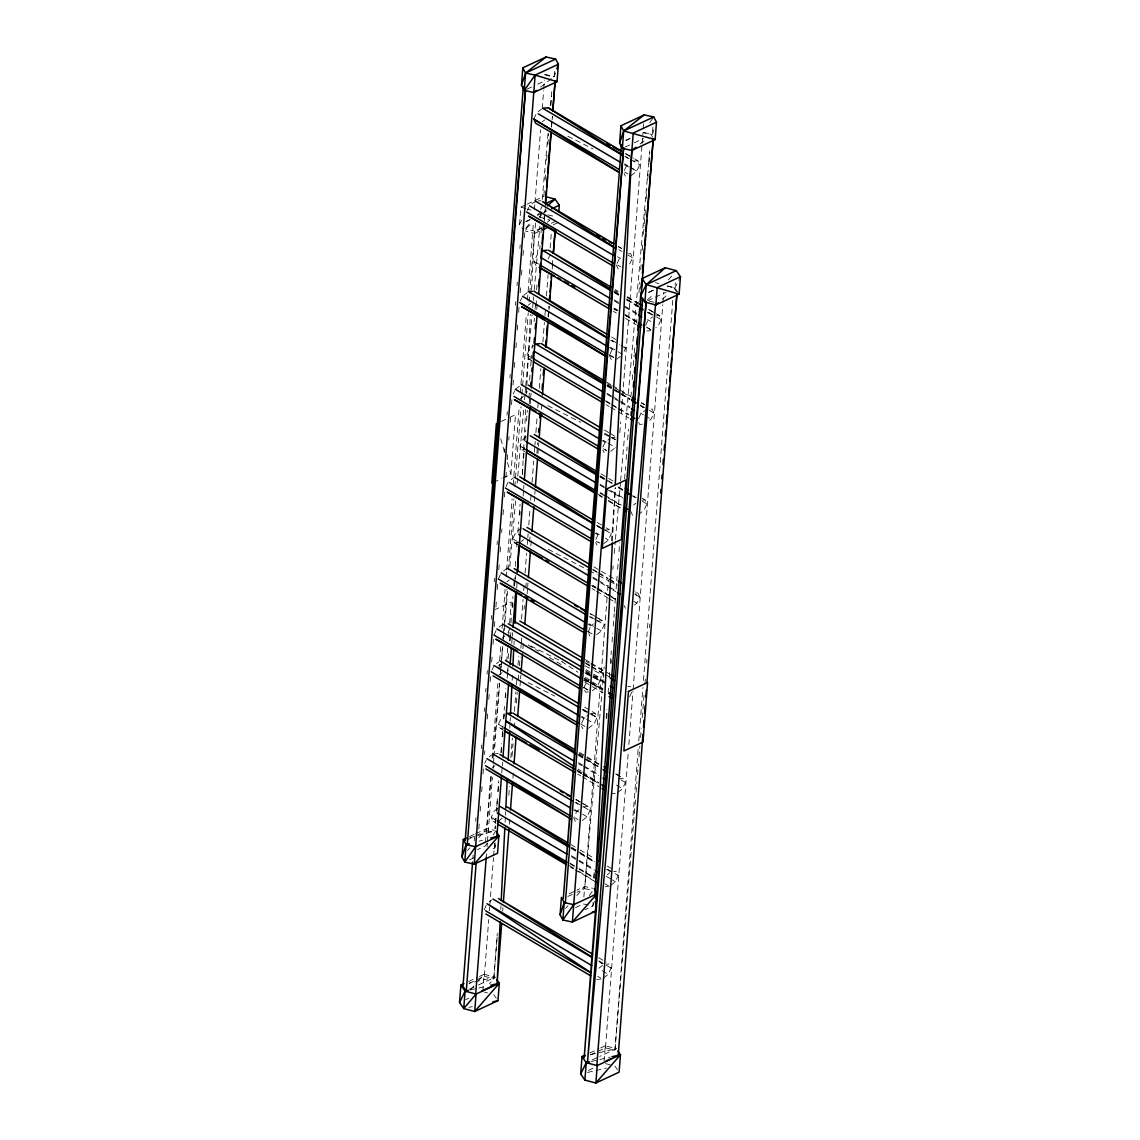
<?xml version="1.0" encoding="UTF-8"?>
<svg xmlns="http://www.w3.org/2000/svg" width="1140" height="1140" viewBox="0 0 1140 1140"><rect width="100%" height="100%" fill="white"/><g stroke="black" fill="none" stroke-linecap="round" stroke-linejoin="round"><path stroke-width="0.75" stroke-dasharray="5 3.75" d="M612.451 541.272L615.087 487.977M500.774 909.278L500.945 905.73M505.106 822.296L505.362 816.967M505.462 815.185L505.633 811.637M509.794 728.203L510.05 722.874M510.136 721.107L510.321 717.559M512.173 680.281L512.444 674.951M513.941 644.77L514.111 641.221M516.776 587.955L517.118 580.859M522.433 474.34L523.132 460.147M523.217 458.366L525.697 408.661M526.495 392.687L526.766 387.358M526.851 385.591L530.385 314.569M531.625 289.717L534.532 231.135L542.155 227.587M472.858 858.577L473.128 855.029M474.226 840.85L474.497 837.302M475.722 821.327L475.993 817.779M481.337 748.61L481.607 745.076M484.201 711.374L484.472 707.826M485.711 691.866L485.982 688.318M487.079 674.125L487.35 670.577M491.311 619.148L491.597 615.6M494.19 581.899L494.461 578.351M497.069 544.649L497.339 541.101M504.179 452.423L504.45 448.875M507.043 415.174L507.314 411.64M509.922 377.939L510.193 374.39M515.522 305.221L515.807 301.673M517.033 285.713L517.303 282.164M519.911 248.463L520.182 244.915M478.8 829.008L479.213 823.678M480.168 811.238L480.581 805.923M481.664 791.716L482.078 786.386M483.047 773.96L483.445 768.631M484.543 754.423L484.828 750.875M485.911 736.668L486.324 731.339M487.293 718.913L487.834 711.802M488.789 699.376L489.203 694.046M490.157 681.62L490.57 676.291M491.668 662.084L492.081 656.768M493.036 644.328L493.449 639.013M494.404 626.572L494.817 621.243M495.914 607.05L496.328 601.721M497.282 589.28L497.695 583.965M498.793 569.758L499.206 564.428M500.161 552.002L500.702 544.892M501.671 532.466L501.942 528.917M503.039 514.71L503.453 509.38M504.407 496.955L504.82 491.625M505.904 477.418L506.317 472.088M507.286 459.662L507.685 454.333M508.782 440.126L509.067 436.577M510.15 422.37L510.706 415.274M511.532 404.615L511.931 399.285M513.029 385.092L513.442 379.762M514.397 367.322L514.81 362.007M515.907 347.8L516.32 342.47M517.275 330.044L517.688 324.715M518.643 312.289L519.056 306.959M520.154 292.752L520.567 287.423M521.522 274.996L521.935 269.667M523.032 255.46L523.445 250.13M524.4 237.704L524.813 232.375M502.94 478.002L510.891 474.297L515.48 414.732L510.706 416.955M485.498 842.546L490.77 775.713M492.138 757.972L497.881 683.444M498.978 669.251L500.759 646.18M502.127 628.439L505.134 589.394M506.089 576.982L506.502 571.653M506.645 569.872L512.116 498.893M513.214 484.7L519.227 406.624M520.324 392.431L526.352 314.355M527.449 300.148L533.463 222.072M534.418 209.66L534.831 204.331M534.974 202.549L540.588 129.803M542.227 108.514L543.595 90.758M543.737 88.991L544.421 80.114M486.253 857.223L486.524 853.675M487.065 846.578L487.35 843.03M487.478 841.249L492.409 777.409M493.093 768.531L493.364 764.983M493.506 763.216L493.905 757.901M494.048 756.119L499.662 683.401M500.617 670.99L502.526 646.152M503.082 639.07L503.353 635.522M503.481 633.74L506.901 589.409M508.411 569.9L513.884 498.95M514.838 486.538L520.994 406.724M521.536 399.627L521.821 396.079M521.949 394.312L528.247 312.731M529.06 302.086L529.615 294.989M529.744 293.208L534.532 231.135L525.084 228.827M535.529 222.998L534.731 233.444L525.326 230.95M506.673 661.628L507.756 647.606M508.568 637.103L508.967 631.845M509.651 623.081L511.261 602.062L495.344 609.472M497.368 798.641L496.413 811.053L497.339 800.423M497.909 791.545L498.736 780.914M500.93 752.543L501.614 743.679M502.156 736.582L502.968 725.952M503.524 718.856L504.478 706.444M505.163 697.58L505.847 688.717M508.169 658.578L508.725 651.481M509.537 640.851L509.951 635.536M510.905 623.124L511.589 614.26M512.131 607.164L512.957 596.519M513.784 585.889L514.325 578.792M515.28 566.38L515.822 559.298M516.791 546.886L517.332 539.79M517.874 532.693L518.7 522.063M519.241 514.966L520.068 504.336M522.391 474.197L522.932 467.101M523.616 458.237L524.443 447.593M524.984 440.51L525.811 429.866M526.495 421.002L527.321 410.357M529.644 380.219L530.043 374.903M530.727 366.04L531.553 355.409M532.095 348.313L532.38 344.764M534.147 321.722L534.418 318.174M535.102 309.31L535.658 302.214M536.612 289.802L537.154 282.706M539.761 249.033L540.032 245.485M540.987 233.073L541.529 225.977M543.865 195.838L544.407 188.741M545.091 179.878L545.775 171.014M546.601 160.384L547.143 153.287M547.827 144.424L548.639 133.779M550.834 105.422L551.518 96.558M482.79 991.686L484.13 974.273L495.102 977.18L489.502 983.777M469.096 983.435L484.343 976.339L488.718 919.581M489.402 910.703L489.673 907.169M489.815 905.388L493.506 857.508M493.649 855.727L494.603 843.315M497.069 811.395L497.339 807.847M502.811 736.896L503.082 733.348M507.599 674.823L508.141 667.726M510.464 637.574L510.877 632.258M512.786 607.421L513.071 603.872M514.71 582.597L515.251 575.5M519.911 515.195L520.182 511.646M528.932 398.145L529.345 392.816M536.042 305.919L536.598 298.822M495.145 842.873L494.746 848.089L496.128 850.697M540.602 87.167L554.254 76.48L554.795 69.511M501.757 772.934L502.17 767.605M502.298 765.823L502.569 762.275M511.746 643.388L512.159 638.072M512.288 636.291L512.558 632.743M523.103 496.099L523.517 490.784M523.645 489.003L523.93 485.455M530.214 403.831L530.627 398.501M530.77 396.734L531.041 393.186M544.322 221.06L544.863 213.964M545.005 212.183L545.276 208.634M551.575 127.01L551.974 121.681M552.116 119.914L552.387 116.365L551.988 119.857M484.343 976.339L493.791 978.647L497.282 933.375M510.848 757.587L512.345 738.05M514.411 711.417L515.907 691.88M516.463 684.784L517.004 677.673M517.959 665.247L518.657 656.369M521.522 619.077L523.032 599.54M523.716 590.663L524.129 585.333M525.084 572.907L526.595 553.385M527.279 544.493L527.692 539.177M527.82 537.396L528.105 533.848M528.789 524.97L530.014 508.982M530.699 500.104L531.254 493.007M532.067 482.348L533.72 461.045M534.404 452.167L534.817 446.837M534.945 445.056L535.216 441.508M535.9 432.63L537.139 416.656M537.824 407.778L538.365 400.667M539.334 388.241L540.83 368.705M542.897 342.071L544.393 322.535M544.949 315.438L545.49 308.341M546.445 295.901L548.098 274.597M550.15 247.964L551.375 231.976M502.669 911.116L502.94 907.568M509.366 824.22L509.78 818.89M512.929 778.107L513.342 772.777M520.039 685.881L520.453 680.552M520.581 678.784L520.852 675.236M522.904 648.632L523.317 643.316M527.15 593.655L527.564 588.326M527.692 586.558L527.977 583.01M530.841 545.761L531.254 540.446M534.261 501.429L534.674 496.099M534.817 494.332L535.087 490.784M537.952 453.535L538.365 448.22M538.507 446.438L538.778 442.89M541.372 409.203L541.785 403.874M548.482 316.977L548.896 311.647M549.038 309.881L549.309 306.332M552.188 269.083L552.587 263.767M583.88 896.981L584.678 886.535L592.615 888.26M643.117 128.849L643.516 123.619M607.093 597.631L584.649 888.644L577.025 892.193M607.634 590.534L608.461 579.889M611.468 540.845L615.572 487.607M619.818 432.601L620.63 421.957M621.314 413.079L641.977 145.136M642.119 143.355L642.946 132.71L651.182 134.306L652.55 137.299M594.254 872.513L593.712 879.61L594.168 874.294M606.152 718.271L606.836 709.408M608.204 691.681L608.475 688.132M609.287 677.488L609.843 670.405M610.385 663.309L611.339 650.897M612.023 642.034L612.707 633.17M613.263 626.074L614.218 613.662M614.346 611.895L615.586 595.935M616.127 588.839L617.082 576.427M617.638 569.345L618.45 558.7M619.006 551.618L619.69 542.754M624.606 478.914L625.561 466.517M626.116 459.42L627.071 447.008M627.613 439.912L628.439 429.281M631.033 395.594L631.303 392.046M632.258 379.634L632.672 374.319M633.356 365.455L634.182 354.811M634.31 353.044L634.866 345.947M636.633 322.905L636.918 319.357M637.873 306.945L638.414 299.849M638.956 292.766L639.782 282.121M640.737 269.71L641.293 262.627M642.248 250.216L642.661 244.886M643.473 234.256L644.157 225.392M644.299 223.611L645.525 207.665M646.209 198.802L646.893 189.924M647.72 179.293L648.404 170.43M648.945 163.334L649.757 152.703M593.128 902.524L592.857 906.015L584.962 909.692M652.907 127.424L652.365 134.392L651.182 134.306M604.072 1061.454L605.283 1045.779L616.241 1048.7L599.711 1056.395M590.249 1054.942L605.482 1047.845L628.325 751.659M628.881 744.562L632.985 691.353M633.113 689.586L662.796 304.708M662.939 302.941L663.751 292.296M667.456 285.969L673.754 287.508L673.669 288.648L674.909 288.064L679.768 278.132M605.482 1047.845L614.945 1050.154L638.257 747.854M638.799 740.772L642.903 687.577M643.445 680.48L672.856 299.279M678.286 292.909L674.909 288.064L675.308 282.848M498.052 791.559L498.75 782.696M501.173 752.571L501.6 747.256M502.455 736.625L503.025 729.529M503.88 718.898L504.45 711.816M505.59 697.637L505.875 694.089M507.157 678.143L507.585 672.814M507.728 671.047L508.012 667.499M510.15 640.922L510.578 635.607M514.553 585.974L514.981 580.659M515.123 578.892L515.408 575.344M529.216 403.432L529.786 396.335M536.769 309.496L537.197 304.18M544.022 219.108L544.45 213.793M551.432 126.953L551.846 121.638M606.694 718.328L607.121 713.013M611.111 663.394L611.396 659.846M478.572 984.889L493.862 977.764L497.353 935.242M508.825 795.264L509.551 786.401M512.017 756.29L513.029 743.879M514.34 727.933L514.924 720.851M516.377 703.138L517.247 692.507M518.258 680.096L518.7 674.78M519.427 665.917L520.154 657.068M520.88 648.204L521.165 644.656M521.308 642.889L521.75 637.574M524.072 609.23L524.357 605.682M525.811 587.969L526.253 582.654M529.587 541.899L530.029 536.584M536.855 453.307L537.724 442.676M548.026 316.877L548.91 306.247M552.245 265.492L552.686 260.177M615.001 1049.27L634.182 815.399M634.324 813.618L635.479 799.453M636.063 792.357L636.932 781.727M637.517 774.644L638.386 764.014M638.97 756.931L639.839 746.301M640.566 737.438L641.293 728.574M642.162 717.943L642.746 710.861M642.889 709.08L644.057 694.916M644.927 684.285L645.511 677.189M646.665 663.024L646.964 659.476M649.572 627.584L649.857 624.036M475.85 835.706L486.524 830.732L491.368 775.756M492.936 758.015L499.662 681.763M500.289 674.68L500.759 669.351M500.916 667.584L502.797 646.295M503.424 639.212L504.051 632.116M504.208 630.334L507.642 591.332M509.837 566.495L515.622 500.887M517.19 483.146L517.66 477.831M517.817 476.05L523.759 408.676M524.543 399.798L525.013 394.483M525.17 392.716L525.64 387.386M525.797 385.619L532.052 314.683M532.679 307.586L533.149 302.271M533.306 300.49L533.62 296.942M534.247 289.859L539.875 226.019M540.659 217.142L541.13 211.826M542.227 199.415L548.169 132.026M550.52 105.422L551.774 91.243M603.103 679.383L584.649 888.644L592.885 890.24M603.26 677.616L604.2 666.971M612.807 569.444L613.12 565.896M614.203 553.484L615.301 541.072M615.457 539.291L620.474 482.548M620.63 480.767L648.632 163.348M648.788 161.566L649.729 150.922M544.82 74.798L553.014 77.05L554.254 76.48L555.807 71.891M653.918 129.817L652.365 134.392L642.846 132.326M495.772 845.039L494.746 848.089L490.015 850.298M594.41 901.427L592.857 906.015L589.693 905.331M533.805 119.102L536.683 112.889L541.429 109.127M527.35 210.472L528.789 207.366M540.645 209.432L542.811 204.772M535.985 265.577L534.119 261.488L537.011 255.274M520.382 300.988L521.821 297.882M548.141 258.894L550.307 254.234M531.81 360.781L528.775 359L526.922 354.911L529.801 348.697L535.729 343.995M513.199 393.998L514.639 390.892M624.264 170.53L626.43 165.87L628.796 163.989M525.782 394.511L527.221 391.405M634.823 158.945L637.873 160.74L639.725 164.83L636.847 171.043L630.919 175.731M506.075 486.495L508.226 481.835L512.971 478.073M617.096 263.44L619.262 258.78L621.628 256.899M629.679 263.967L632.558 257.754L630.705 253.664L627.941 253.878M517.631 544.663L514.596 542.868L512.744 538.778L515.622 532.565L521.55 527.863M498.322 579.049L500.489 574.389M610.114 353.956L612.28 349.296L614.659 347.415M624.136 351.362L625.575 348.256L623.722 344.166M494.005 635.094L496.171 630.434M645.653 325.342L647.819 320.682L652.565 316.92M508.027 632.515L510.178 627.855M491.896 670.192L494.062 665.532M648.632 309.282L659.262 315.552L661.115 319.642L658.236 325.855L655.856 327.736M602.946 446.98L605.112 442.32L609.857 438.558M638.457 418.765L640.609 414.105L646.537 409.403L652.052 408.975L653.904 413.065L651.026 419.278L646.28 423.04M505.79 727.99L500.289 728.417L503.381 730.156L500.289 728.417L498.422 724.327L501.315 718.115L504.863 715.293M484.714 763.315L486.153 760.209M595.807 539.476L597.973 534.817L600.353 532.936M603.644 543.751L608.389 539.99L611.268 533.776L609.416 529.687L606.366 527.891M642.005 498.109L645.041 499.904L646.893 503.994L644.014 510.207L639.269 513.955M588.069 632.03L590.962 625.817L593.327 623.936M596.619 634.752L601.364 630.99L604.257 624.777L602.39 620.687L590.221 613.505M583.751 688.076L586.63 681.863L589.01 679.981M484.115 909.919L486.281 905.26M592.301 690.797L597.047 687.035L599.925 680.822L598.072 676.732L585.903 669.551M634.481 605.041L636.847 603.16L639.725 596.947L637.873 592.857L634.837 591.062M581.642 723.173L583.808 718.514L588.553 714.751M588.297 728.389L594.225 723.686L597.103 717.473L595.251 713.384L583.082 706.202M629.636 696.725L631.788 692.051M578.992 809.756L576.626 811.637L573.748 817.85L575.6 821.94M582.298 820.572L587.043 816.81L589.922 810.597L588.069 806.507L575.899 799.325M617.795 792.457L622.54 788.709L625.418 782.482L623.552 778.406L618.051 778.834M610.613 885.481L615.358 881.719L618.236 875.506L616.384 871.416L613.634 871.63M603.473 978.049L608.219 974.301L611.097 968.088L609.245 963.984L606.494 964.198M521.621 220.219L519.541 224.48L522.918 229.325M649.757 122.564L653.719 116.978M487.193 843.244L485.227 846.037L477.475 849.642M493.121 834.865L496.085 830.675M589.266 895.57L594.211 888.602M525.996 227.9L531.596 221.303M543.908 212.325L546.145 209.689M668.411 279.884L672.899 274.612M470.72 989.677L474.069 985.829M478.543 980.685L484.13 974.273L479.484 976.439M467.557 850.454L469.794 847.875M478.743 837.615L486.566 828.623L494.503 830.333M565.668 908.366L567.905 905.801M576.854 895.527L584.678 886.535L576.926 890.155M537.339 214.904L541.144 211.527M526.295 228.285L532.636 222.656M538.992 217.028L541.529 214.776M541.072 227.815L534.731 233.444L540.93 230.551M547.414 222.186L549.95 219.935M647.449 299.791L653.79 294.163M662.212 299.321L668.567 293.692M542.355 121.823L544.721 119.942M531.881 203.932L534.261 202.051M523.716 295.388L527.279 292.567M528.205 305.249L530.584 303.382M515.365 389.339L520.111 385.577M519.84 399.214L523.403 396.392M616.769 359.171L620.331 356.35M526.352 436.791L522.79 439.613L519.911 445.826L521.764 449.915L524.799 451.711M610.784 451.255L614.332 448.433M521.293 541.5L523.659 539.619M503.581 570.969L507.143 568.148M506.887 581.77L509.252 579.904M633.598 505.02L635.978 503.153M499.263 627L502.811 624.193M502.555 637.816L504.934 635.935M496.427 663.651L498.807 661.784M498.551 675.407L502.099 672.586M489.245 756.775L491.625 754.894M492.551 767.591L494.917 765.71M497.695 808.317L494.133 811.124L491.255 817.337L493.107 821.441L496.157 823.223M498.622 821L502.184 818.178M489.374 901.826L491.739 899.944M607.321 874.665L609.686 872.784M598.985 968.173L602.547 965.352M640.082 144.011L645.539 139.736M493.862 977.764L495.102 977.18L469.438 983.122M625.789 140.277L631.988 137.384M626.173 140.519L629.223 139.109M525.526 204.901L520.88 207.067L519.541 224.48L524.186 222.314M527.079 204.174L544.136 196.237M537.624 215.317L542.269 213.137M543.823 212.425L546.915 210.971M647.677 300.761L653.79 297.911M655.315 297.198L666.017 292.211M567.877 896.453L575.5 892.905M575.586 907.568L583.338 903.949L588.097 904.975M468.626 981.497L477.931 977.165M589.779 1053.004L599.07 1048.672M600.623 1047.945L605.283 1045.779M588.425 1070.417L594.624 1067.539M527.022 89.162L531.611 87.025M537.724 84.175L543.851 81.325M625.133 147.074L632.786 143.512M634.31 142.799L643.487 138.524M525.74 221.588L530.385 219.421M526.395 221.502L529.445 220.077M551.304 223.326L555.878 221.203M553.327 224.78L557.987 222.614M648.432 292.382L654.631 289.489M649.059 292.31L653.633 290.173M501.158 421.401L509.124 417.696M493.378 482.448L501.344 478.743M498.707 665.332L501.899 663.851M469.509 836.56L474.169 834.394M475.708 833.682L486.566 828.623M466.716 839.966L474.326 836.404M469.481 859.859L475.793 856.924M569.173 893.76L575.372 890.867M469.395 989.164L477.033 985.601M465.733 999.638L468.839 998.184M592.059 1059.958L598.187 1057.108M469.865 837.701L494.447 831.117M479.199 841.149L482.476 840.265M470.236 989.976L477.076 988.394M478.786 987.995L483.916 986.798M468.882 1007.39L472.302 1006.591M590.577 1054.643L616.241 1048.7M591.375 1061.483L598.215 1059.901M599.925 1059.502L610.199 1057.122M587.528 1072.455L606.352 1068.094M633.74 161.053L637.873 160.74L634.78 159.016M656.498 315.766L659.262 315.552L648.518 309.51M528.775 359L531.525 358.786M642.347 424.194L639.583 424.408L638.357 421.686M642.29 500.118L645.041 499.904M517.346 542.654L514.596 542.868L517.702 544.606M592.572 677.16L598.072 676.732M588.368 691.952L585.604 692.165L584.364 689.443M582.554 806.935L588.069 806.507L581.899 803.073M493.107 821.441L495.872 821.213M605.297 886.735L608.062 886.521M538.208 200.897L540.959 200.683M646.793 330.985L650.926 330.657M611.04 437.618L615.173 437.304M521.764 449.915L524.514 449.702M603.901 530.114L609.416 529.687M635.108 593.071L637.873 592.857M596.89 621.115L602.39 620.687L590.064 613.833M627.898 686.622L630.648 686.408M589.736 713.811L595.251 713.384M495.558 753.74L498.322 753.526M611.097 793.825L615.23 793.511M596.79 979.417L600.923 979.103M486.524 830.732L494.774 832.328M544.735 74.413L554.254 76.48M547.884 214.847L552.615 216.002M649.373 301.103L654.103 302.271M667.071 285.983L674.909 288.064M484.357 992.099L487.493 992.94M605.497 1063.606L611.767 1065.273M525.939 208.577L520.88 207.067L522.562 209.489M527.62 209.09L530.998 210.102M539.434 217.042L549.551 220.077M655.514 282.62L658.877 283.632M567.834 136.216L592.928 148.884M624.293 164.716L636.847 171.043L629.237 166.554M547.756 405.612L580.73 422.256M604.271 434.141L615.258 439.698M530.855 645.952L562.248 661.798M585.803 673.697L599.925 680.822L586.245 672.743M528.019 682.603L554.71 696.07M582.968 710.348L597.103 717.473L589.494 712.985M548.141 549.252L554.453 552.544M556.035 553.37L587.613 569.815M589.195 570.627L597.089 574.745M598.671 575.572L608.147 580.502M609.729 581.315L617.624 585.433M634.994 594.481L639.725 596.947L635.165 594.254M585.134 665.831L593.042 669.95M594.61 670.776L604.086 675.707M610.627 355.78L613.691 357.476M603.445 448.804L606.523 450.5L603.516 448.604M596.32 541.301L599.384 542.996L596.377 541.101M587.755 631.46L592.372 633.997L587.827 631.204M584.977 688.346L588.041 690.042M625.532 153.871L633.241 158.161M618.365 246.796L621.442 248.52M575.728 799.639L580.36 802.218M613.534 308.897L616.626 310.621M625.931 315.823L636.79 321.893M647.648 327.964L650.755 329.688M592.144 586.188L595.251 587.927M596.79 588.796L615.401 599.184M584.934 679.754L588.026 681.492M589.58 682.361L603.545 690.156M577.837 771.737L580.93 773.476M582.483 774.345L598.001 783.009M614.759 290.515L617.823 292.239M627.029 297.412L637.773 303.468M607.549 383.924L613.691 387.386M615.215 388.241L621.357 391.704M622.896 392.559L630.562 396.877M641.307 402.933L644.371 404.657M586.145 661.371L589.223 663.095M590.748 663.965L604.571 671.731M579.063 753.355L585.191 756.803M586.73 757.673L598.999 764.584M615.885 774.074L620.488 776.668M625.703 153.558L633.298 158.047M626.031 156.75L629.081 158.546M630.605 159.443L639.725 164.83M624.677 163.861L627.712 165.656M624.834 172.14L627.869 173.936M618.536 246.482L621.571 248.278M618.863 249.674L621.913 251.47M627.998 255.061L632.558 257.754M617.51 256.771L620.545 258.581M617.666 265.064L620.702 266.86M615.23 289.574L618.265 291.356M627.385 296.742L638.001 303.012M614.061 291.868L618.607 294.562M627.712 299.934L638.343 306.204M648.974 312.474L655.044 316.065M656.555 316.963L661.115 319.642M614.275 292.681L618.835 295.374M626.43 299.863L638.571 307.031M647.677 312.403L652.222 315.082L647.734 312.218M614.203 299.877L618.764 302.556M624.834 306.147L636.975 313.315M647.606 319.585L650.641 321.38M614.417 300.974L618.977 303.653M625.048 307.244L637.189 314.412M614.346 308.156L617.381 309.952M624.976 314.426L637.118 321.594M646.223 326.966L650.783 329.66M534.119 261.488L538.678 264.166M614.574 308.969L617.609 310.764M625.205 315.253L637.346 322.421M613.391 311.277L616.427 313.058M625.547 318.445L636.163 324.715M611.553 336.984L616.113 339.677M611.881 340.176L619.49 344.665M621.015 345.562L625.575 348.256M610.613 340.119L613.648 341.915L610.684 339.834M610.527 347.287L616.612 350.878M618.136 351.776L622.697 354.469M609.245 347.501L612.28 349.296M609.159 354.683L613.719 357.376M606.509 382.099L611.068 384.779M612.579 385.676L618.649 389.267M620.174 390.165L630.805 396.435M641.421 402.705L644.456 404.501M606.851 385.291L614.446 389.766M615.956 390.664L620.516 393.357M622.027 394.241L629.622 398.729M640.253 404.999L647.834 409.474M649.358 410.372L653.904 413.065M607.078 386.104L611.624 388.797M613.149 389.695L629.85 399.556M640.466 405.826L643.501 407.607L640.523 405.641M607.007 393.3L611.567 395.979M613.078 396.877L629.779 406.738M640.409 413.008L643.445 414.803M644.955 415.701L651.026 419.278M607.221 394.397L613.292 397.974M614.802 398.872L619.362 401.565M620.873 402.449L629.978 407.835M605.625 400.682L610.185 403.375M611.696 404.258L628.397 414.119M526.922 354.911L531.468 357.589M605.853 401.494L616.484 407.778M617.994 408.661L628.625 414.946M606.195 404.7L609.23 406.481M610.755 407.379L616.826 410.97M618.336 411.868L628.966 418.138M604.371 430.008L608.945 432.701M610.456 433.599L615.03 436.292M604.713 433.2L615.358 439.484M603.359 440.311L606.394 442.106M607.919 443.004L615.529 447.493M602.062 440.524L605.112 442.32M601.022 473.912L607.093 477.503M608.603 478.401L613.163 481.08M599.84 476.207L607.435 480.695M608.945 481.593L611.981 483.374M618.051 486.965L622.611 489.659M633.227 495.928L636.263 497.71M642.347 501.301L646.893 503.994M600.067 477.033L607.649 481.507M618.279 487.778L622.839 490.471M599.996 484.215L604.542 486.908M610.627 490.485L622.768 497.653M600.21 485.312L622.967 498.75M600.139 492.494L603.174 494.29M604.684 495.188L621.385 505.049M524.457 448.519L519.911 445.826L524.414 448.604M600.353 493.321L606.437 496.897M607.948 497.795L621.614 505.861M599.184 495.615L602.219 497.411M608.29 500.987L621.956 509.053M597.246 522.505L604.856 526.994M597.574 525.697L603.659 529.288M605.183 530.186L611.268 533.776M597.816 526.523L602.39 529.216L596.377 525.355M596.22 532.808L599.255 534.603M605.34 538.194L608.389 539.99M594.938 533.021L597.973 534.817M593.84 566.865L599.925 570.456M601.436 571.34L616.612 580.303M592.672 569.159L597.218 571.853M598.742 572.75L607.848 578.122M609.373 579.02L616.954 583.509M592.9 569.986L597.446 572.665M598.97 573.562L608.076 578.949M609.587 579.832L617.182 584.321M592.828 577.168L597.374 579.861M598.899 580.759L608.005 586.131M609.529 587.029L615.6 590.606M633.812 601.364L636.847 603.16M593.042 578.265L599.113 581.842M600.623 582.74L611.254 589.024M612.764 589.907L615.799 591.703M592.971 585.447L596.006 587.243M597.517 588.14L606.623 593.513M608.147 594.41L615.743 598.899M512.744 538.778L517.289 541.471M591.674 585.376L609.886 596.12M611.411 597.018L615.956 599.711M592.016 588.568L595.052 590.363M596.562 591.261L607.192 597.531M608.717 598.429L616.298 602.903M590.563 616.697L595.123 619.391M596.648 620.288L604.257 624.777M589.28 616.626L592.316 618.422M589.195 623.808L595.279 627.399M596.804 628.297L601.364 630.99M587.912 624.022L590.962 625.817M585.119 659.533L589.665 662.226M591.19 663.11L609.401 673.868M585.461 662.725L590.007 665.418M591.532 666.316L603.673 673.484M605.183 674.381L609.743 677.06M585.675 663.551L590.235 666.23M591.745 667.128L603.886 674.296M585.604 670.733L591.674 674.324M593.199 675.208L605.34 682.375M585.817 671.831L591.888 675.407M593.413 676.305L605.554 683.473M584.962 672.671L587.998 674.467M528.077 644.969L538.693 651.239M549.323 657.509L562.989 665.575M584.236 678.115L588.782 680.808M590.306 681.706L602.447 688.874M584.464 678.941L602.675 689.686M584.877 679.853L590.962 683.444M592.486 684.342L597.047 687.035M583.595 680.067L586.63 681.863M584.792 682.133L590.876 685.71M592.387 686.608L603.017 692.878M583.509 687.249L588.083 689.942M583.409 709.394L587.969 712.087M582.127 709.322L585.176 711.118M582.055 716.504L585.091 718.3M586.615 719.197L594.225 723.686M580.759 716.718L583.808 718.514M580.688 723.9L585.247 726.593M579.533 752.414L585.604 755.991M587.129 756.889L599.269 764.056M615.971 773.918L620.516 776.611M578.365 754.709L585.946 759.197M587.471 760.081L598.087 766.365M620.858 779.803L625.418 782.482M578.578 755.535L583.139 758.214M584.649 759.112L598.315 767.177M578.522 762.717L583.067 765.41M584.592 766.308L598.244 774.359M616.469 785.118L622.54 788.709M578.721 763.814L581.756 765.61M583.281 766.507L598.457 775.457M577.139 770.098L581.699 772.792M583.21 773.69L598.386 782.653M498.422 724.327L502.982 727.021M577.367 770.925L598.614 783.465M577.709 774.117L580.745 775.913M582.255 776.81L598.956 786.657M576.227 802.517L589.922 810.597M574.945 802.446L577.994 804.241M574.874 809.628L580.958 813.219M582.483 814.117L587.043 816.81M573.577 809.842L576.626 811.637M575.03 817.907L578.066 819.703M570.841 844.526L578.436 849.015M579.961 849.913L593.612 857.978M607.278 866.044L613.349 869.62M571.183 847.732L578.778 852.207M580.289 853.105L593.954 861.17M607.62 869.236L618.236 875.506M571.411 848.545L579.006 853.019M580.517 853.917L594.182 861.982M610.883 871.844L606.323 869.15L609.373 870.903M571.34 855.727L577.41 859.318M578.935 860.216L594.111 869.179M606.252 876.347L610.812 879.026M612.322 879.923L615.358 881.719M571.553 856.824L577.624 860.415M579.134 861.313L594.325 870.276M569.957 863.123L577.553 867.597M579.077 868.495L594.254 877.458M604.884 883.728L609.43 886.421M570.185 863.935L577.78 868.423M579.291 869.321L594.467 878.27M570.527 867.127L573.562 868.922M575.087 869.82L593.299 880.579M598.614 957.714L606.209 962.203M598.956 960.906L611.097 968.088M599.184 961.732L602.219 963.528L599.227 961.604M602.148 970.71L608.219 974.301M597.745 976.31L600.78 978.091M598.03 494.019L602.533 496.798M608.546 500.503L620.559 507.913M569.373 865.531L576.883 870.162M578.393 871.088L593.413 880.365M614.631 291.526L619.148 294.348M626.672 299.051L638.699 306.575M607.435 384.95L619.462 392.474M620.972 393.414L629.993 399.057M600.424 475.879L612.451 483.403M618.464 487.165L622.981 489.986M632.002 495.629L635.023 497.51M578.935 754.366L598.5 766.593M571.767 847.39L594.325 861.498M624.834 156.394L627.841 158.303M561.635 661.457L577.894 672.244M585.29 677.146L591.204 681.079M592.672 682.062L603.032 688.916M578.194 769.13L581.144 771.096M582.625 772.079L598.885 782.866M614.902 1066.114L617.438 1069.748M493.762 994.593L496.285 998.227M673.754 287.508L677.018 292.709M624.164 173.437L625.404 176.173M616.384 264.993L618.236 269.083M609.401 355.509L611.254 359.599M602.846 449.901L604.086 452.623M630.719 511.247L632.572 515.337M595.707 542.384L596.947 545.12M624.164 605.554L625.404 608.276M588.696 633.398L589.936 636.12M581.543 726.095L582.782 728.816M500.731 438.829L504.607 452.338M507.514 462.47L510.891 474.297M495.872 818.149L495.045 828.78L495.914 818.149M495.815 820.031L491.255 817.337L495.757 820.13"/><path stroke-width="1.5" d="M612.365 543.039L594.938 894.729L653.234 138.795L646.978 216.771M615.272 484.429L631.817 150.508L635.992 147.217M500.147 921.704L497.054 983.834L501.714 923.543M501.215 900.401L504.835 827.611M505.804 808.089L507.229 779.689M508.198 760.166L509.609 731.752M510.492 713.996L511.903 685.596M512.886 666.074L513.67 650.099M515.009 623.466L516.591 591.518M517.56 571.981L518.885 545.362M496.784 831.972L498.864 835.877L497.524 853.29L474.269 864.134L464.75 862.068L461.971 856.867L463.31 839.453L466.417 838.014M521.479 85.243L522.818 67.83L546.074 57L555.607 59.066L558.372 64.267L557.033 81.681L533.776 92.511L524.257 90.459L521.479 85.243L525.597 73.046L546.074 57M491.782 483.189L496.385 423.624L497.838 428.697M523.346 86.512L465.191 840.679L525.54 89.219M469.367 843.785L466.089 844.654L464.75 862.068L475.608 846.721L466.089 844.654L463.31 839.453M467.243 845.153L525.497 89.875L524.257 90.459L525.597 73.046L522.818 67.83M496.784 979.602L499.32 983.236L497.981 1000.649L474.724 1011.494L463.752 1008.572L459.534 1002.53L460.874 985.102L463.98 983.663M472.573 862.125L462.997 986.271L465.448 990.176M556.833 68.842L558.372 64.267L535.116 75.098L474.269 864.134L498.864 835.877L490.67 838.071M466.26 991.472L476.192 862.738M475.722 993.781L486.253 857.223M496.826 836.803L501.472 776.482M502.982 756.96L508.597 684.2M510.107 664.677L511.333 648.717M512.971 627.413L515.707 591.931M517.218 572.408L522.69 501.429M524.329 480.139L529.943 407.379M531.454 387.857L537.068 315.11M538.707 293.807L544.036 224.609M545.547 205.086L551.161 132.34M503.353 902.253L508.953 829.535M510.464 810.027L512.516 783.422M514.026 763.914L516.078 737.309M517.717 716.034L519.769 689.429M521.137 671.688L522.505 653.947M524.827 623.808L526.88 597.203M528.376 577.681L530.428 551.09M531.938 531.568L533.848 506.744M535.358 487.236L537.553 458.864M539.192 437.575L540.959 414.518M542.469 395.01L544.521 368.405M546.16 347.116L548.084 322.292M549.722 301.003L551.774 274.398M553.413 253.123L555.194 230.066L553.256 253.094M558.785 212.168L559.327 205.2L555.109 199.144L545.704 196.65M656.498 122.179L655.144 139.593L631.888 150.423L622.369 148.371L619.59 143.17L620.93 125.756L644.186 114.912L653.719 116.978L656.498 122.179L633.241 133.01L572.38 922.046L596.99 893.803L573.734 904.633L562.861 919.994L560.082 914.793L561.422 897.38L564.2 902.581L562.861 919.994L572.38 922.046L595.636 911.216L596.99 893.803L594.211 888.602M621.471 144.424L563.303 898.591L623.609 147.787L622.369 148.371L623.708 130.958L620.93 125.756M565.355 903.065L623.609 147.787M617.937 1051.123L620.459 1054.756L619.12 1072.17L595.864 1083L584.891 1080.093L580.673 1074.037L582.027 1056.623L585.119 1055.17M641.221 289.033L642.019 278.573L665.276 267.743L676.248 270.65L680.466 276.707L679.126 294.12L655.87 304.964L644.898 302.043L640.68 295.987L646.252 284.63L665.276 267.743M642.689 298.694L584.15 1057.792L646.081 302.114M584.891 1080.093L586.245 1062.679L582.027 1056.623L585.447 1055.825M596.861 1065.302L655.543 304.423L587.414 1062.979L646.138 301.473L644.898 302.043L646.252 284.63L642.019 278.573M620.459 1054.756L597.218 1065.586L595.864 1083L620.459 1054.756L611.909 1056.737M618.208 1055.355L642.96 734.331M643.501 727.235L644.057 720.138M644.599 713.042L645.154 705.959M645.839 697.082L646.38 689.985M646.922 682.903L676.889 294.476L672.087 352.944M530.642 385.705L530.927 382.156M531.782 371.526L532.067 367.978M532.922 357.347L533.349 352.032M534.062 343.168L534.489 337.853M535.202 328.99L535.629 323.674M538.607 286.454L539.177 279.371M539.747 272.275L540.46 263.425M540.887 258.096L541.6 249.247M542.027 243.917L542.74 235.068M543.167 229.739L543.595 224.423M545.447 201.395L546.302 190.751M546.587 187.216L547.442 176.572M547.727 173.038L551.005 132.268M631.033 415.274L631.318 411.725M632.173 401.095L632.458 397.547M633.313 386.916L633.74 381.601M634.453 372.737L634.88 367.422M635.593 358.559L636.02 353.243M636.733 344.38L637.303 337.283M637.859 330.201L638.428 323.105M638.999 316.022L639.568 308.926M640.139 301.844L640.851 292.98M641.279 287.665L641.991 278.801M642.418 273.486L643.131 264.623M643.558 259.307L644.414 248.677M644.699 245.129L645.553 234.498M645.839 230.95L646.693 220.319M538.593 432.046L538.878 428.498M539.747 417.867L540.047 414.319M542.084 389.524L542.512 384.209M543.239 375.345L543.68 370.03M545.561 347.002L546.145 339.905M546.573 334.59L547.3 325.741M549.337 300.932L549.779 295.616M550.064 292.068L550.933 281.438M551.233 277.889L551.518 274.355M660.616 492.922L660.901 489.374M661.77 478.743L662.055 475.209M662.939 464.578L663.366 459.263M664.093 450.4L664.534 445.084M665.261 436.221L665.689 430.906M666.273 423.824L667 414.96M667.442 409.645L668.168 400.796M668.596 395.466L669.322 386.617M669.764 381.301L670.634 370.671M670.918 367.123L671.645 358.259M619.59 143.17L623.708 130.958L644.186 114.912M461.971 856.867L466.089 844.654M560.082 914.793L564.2 902.581L573.734 904.633M595.436 898.377L596.462 895.327M459.534 1002.53L465.091 991.159L466.331 990.589M580.673 1074.037L586.245 1062.679L587.485 1062.095M524.257 90.459L535.116 75.098L557.033 81.681M499.32 983.236L474.724 1011.494L476.064 994.066L499.32 983.236L490.77 985.216M547.485 205.898L555.109 199.144L545.632 203.561M658.407 302.713L655.87 304.964L657.21 287.551L680.466 276.707M533.776 92.511L536.513 90.374M551.575 208.805L559.327 205.2M606.01 1061.027L610.584 1058.903M555.607 59.066L525.597 73.046L535.116 75.098M653.719 116.978L623.708 130.958L655.144 139.593M542.483 229.838L547.129 227.672M676.248 270.65L646.252 284.63L679.126 294.12M475.48 846.749L498.864 835.877M481.821 990.945L492.48 985.972M592.358 912.085L595.636 911.216M468.526 990.375L465.091 991.159L460.874 985.102M492.851 1001.846L497.981 1000.649M589.665 1061.881L586.245 1062.679L597.218 1065.586M529.844 291.512L532.594 291.298M539.861 343.667L535.729 343.995L604.043 384.322M511.376 713.099L507.243 713.412L575.543 753.74M621.129 150.865L548.126 107.759L542.611 108.186L621.713 154.883M547.072 250.244L542.939 250.572L609.729 290.002M556.149 231.363L528.49 216.115L612.151 265.492M544.564 319.343L521.522 306.632L605.169 356.008M535.843 411.511L514.34 399.641L599.526 449.93M538.921 413.207L541.999 414.903M528.718 504.008L507.2 492.138L590.862 541.529M521.692 595.009L500.189 583.153L583.851 632.529M524.77 596.705L527.834 598.4M530.912 600.096L533.99 601.792M517.375 651.054L495.872 639.184L579.519 688.574M607.036 143.583L610.114 145.293M613.192 147.017L620.901 151.307M596.776 234.797L599.868 236.507M602.946 238.217L606.024 239.941M609.116 241.652L612.194 243.362M574.645 605.255L577.724 606.965M580.802 608.689L585.433 611.254M560.31 791.06L563.388 792.785M566.48 794.495L569.558 796.205M539.077 267.302L554.596 275.966M557.688 277.704L560.795 279.442M563.901 281.167L568.547 283.774M571.653 285.499L574.76 287.237M519.256 545.476L542.512 558.472M545.618 560.196L548.711 561.934M504.934 731.025L526.651 743.152M529.758 744.876L539.063 750.077M538.208 113.786L620.345 162.265M619.319 172.582L535.658 123.191L533.805 119.102L618.991 169.39M613.961 243.789L542.469 201.581L613.163 246.454M535.444 201.11L614.546 247.808M529.516 205.813L613.178 255.189M526.637 212.026L613.334 263.197M612.194 287.779L548.44 250.144L610.114 288.705M639.526 303.91L642.561 305.691M640.082 307.914L643.117 309.709M541.557 257.954L609.872 298.281M638.714 315.31L641.749 317.091M540.203 265.064L610.028 306.29M638.87 323.318L641.905 325.099M540.531 268.256L608.846 308.584M637.688 325.613L640.723 327.408M606.993 334.291L533.976 291.199L607.677 337.924M528.476 291.626L607.563 338.323M522.533 296.329L607.72 346.603M519.655 302.542L606.352 353.714M603.473 380.304L541.244 343.567L602.918 382.128M632.315 397.333L635.351 399.114M632.885 401.337L635.921 403.132M534.346 351.377L602.661 391.704M631.503 408.733L634.538 410.514M532.993 358.487L602.818 399.713M631.66 416.727L634.695 418.522M533.335 361.679L603.16 402.905M630.477 419.036L633.512 420.831M528.319 385.106L599.811 427.315M521.293 384.636L600.395 431.333M515.365 389.339L599.027 438.729M514.012 396.449L599.184 446.738M596.462 471.219L534.232 434.482L597.403 473.998M625.304 488.248L628.34 490.043M530.243 435.808L597.032 475.238M625.874 492.266L628.909 494.062M525.825 441.408L595.65 482.619M525.982 449.416L595.807 490.628M624.649 507.656L627.684 509.452M526.324 452.608L596.149 493.82M623.466 509.951L626.501 511.746M592.686 519.812L519.669 476.705L593.37 523.445M514.154 477.147L593.256 523.83M509.751 482.733L591.888 531.226M505.348 488.048L590.534 538.337M527.065 527.435L589.295 564.172M618.136 581.201L621.172 582.996M523.075 528.76L589.865 568.19M518.657 534.361L588.482 575.572M617.324 592.601L620.36 594.396M518.814 542.369L587.114 582.683M519.156 545.561L587.456 585.875M514.168 568.618L587.186 611.71M507.143 568.148L584.72 613.933M501.201 572.836L584.877 622.226M498.322 579.049L583.509 629.337M519.84 621.001L582.084 657.737M610.912 674.766L613.961 676.562M514.34 621.428L582.64 661.756M609.971 677.887L614.517 680.566M508.326 623.765L581.343 666.857M610.1 686.166L613.135 687.962M502.811 624.193L581.913 670.876M608.746 693.277L613.306 695.956M496.883 628.881L580.545 678.272M609.088 696.469L612.123 698.264M494.005 635.094L580.716 686.28M505.49 660.402L578.507 703.508M499.99 660.844L579.091 707.527M494.062 665.532L579.248 715.82M577.88 722.931L491.183 671.745L576.783 725.068L493.036 675.835M574.988 749.721L512.744 712.985L574.432 751.545M603.83 766.75L606.865 768.545M604.385 770.768L607.421 772.549M505.861 720.808L574.175 761.121M603.017 778.15L606.053 779.945M504.507 727.918L574.332 769.13M603.174 786.158L606.209 787.954M504.835 731.111L574.674 772.322M601.991 788.452L605.026 790.248M499.833 754.423L571.325 796.632M492.808 753.953L571.909 800.651M486.88 758.656L570.542 808.032M570.698 816.055L485.526 765.767L571.097 819.133L485.854 768.959M567.805 842.745L507.086 806.892L568.76 845.51M596.648 859.76L599.683 861.555M500.061 806.436L568.375 846.749M497.168 812.92L566.993 854.145M595.835 871.16L598.87 872.955M567.15 862.154L497.325 820.928L566.366 863.678M497.667 824.12L565.981 864.448M592.543 954.137L498.436 898.577L591.703 956.888M492.922 899.004L591.589 957.244M591.731 965.537L486.994 903.707L590.491 972.392M485.64 910.817L590.378 972.648M485.968 914.009L590.72 975.84M525.911 449.53L595.023 492.166M623.566 509.765L626.572 511.618M594.909 881.291L597.916 883.144M533.805 119.102L619.405 172.425M521.151 303.468L605.255 355.865M631.503 399.998L636.006 402.819M625.988 491.867L628.995 493.748M603.003 769.429L607.52 772.25M548.126 107.759L621.827 154.484M608.945 692.849L613.377 695.785M505.747 721.064L573.762 766.194M601.849 784.833L606.28 787.783M465.091 991.159L463.752 1008.572L476.064 994.066L465.091 991.159M555.123 80.869L552.8 111.036L555.123 80.869M606.851 488.846L602.262 548.397L621.357 539.491L625.96 479.94L606.851 488.846M628.468 691.424L623.879 750.989L642.989 742.083L647.577 682.518L628.468 691.424"/></g></svg>
